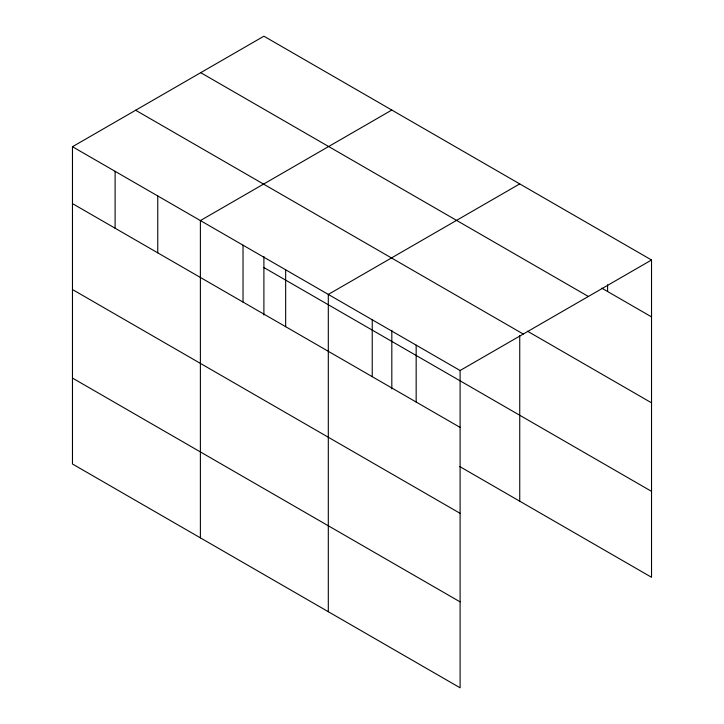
<?xml version="1.0" encoding="UTF-8"?>
<svg xmlns="http://www.w3.org/2000/svg" width="724" height="724" viewBox="0 0 724 724"><rect width="100%" height="100%" fill="white"/><g stroke="black" fill="none" stroke-linecap="round" stroke-linejoin="round"><path stroke-width="1.09" d="M72.472 146.719L460.102 370.516L460.102 687.8L72.472 464.003L72.472 146.719L263.898 36.2L651.528 259.997L651.528 577.281L459.659 466.5M391.82 110.048L200.385 220.576L200.385 537.86M519.741 183.905L328.307 294.424L328.307 611.708M460.102 370.516L651.528 259.997M601.744 288.134L651.528 316.886M200.729 72.671L588.359 296.469M527.543 331.23L651.528 402.816M135.641 110.247L523.271 334.045M263.898 267.554L651.528 491.343M72.472 203.607L460.102 427.404M72.472 289.537L460.102 513.334M72.472 378.073L460.102 601.87M607.599 284.822L607.599 291.519M519.741 335.574L519.741 501.189M416.164 345.158L416.164 402.037M391.82 330.334L391.82 388.888M372.236 319.791L372.236 376.679M285.663 269.808L285.663 326.696M263.898 256.486L263.898 315.04M243.029 245.192L243.029 302.08M157.751 195.96L157.751 252.848M115.107 171.344L115.107 228.223"/></g></svg>
